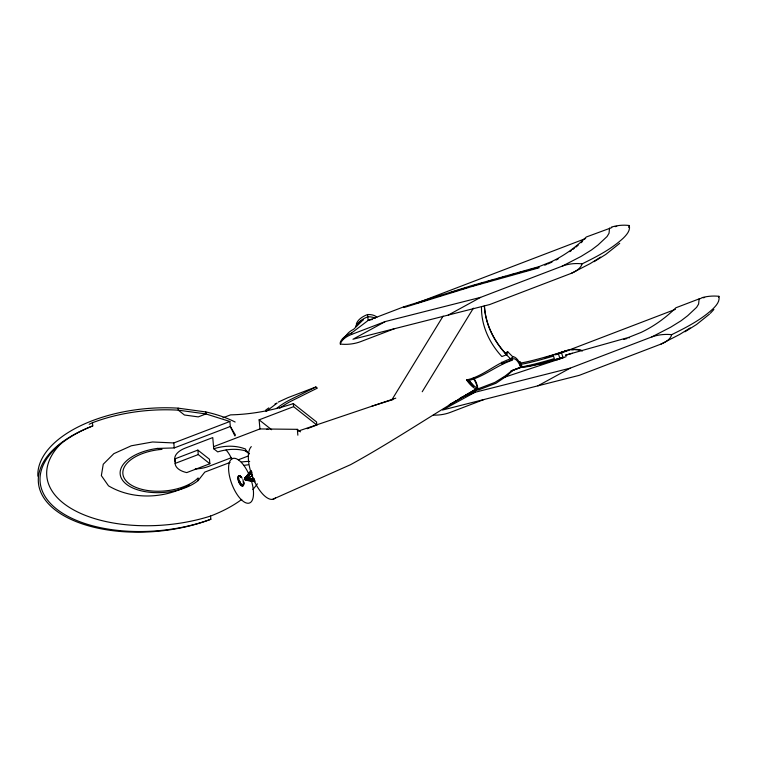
<?xml version="1.0" encoding="UTF-8"?>
<svg xmlns="http://www.w3.org/2000/svg" width="757" height="757" viewBox="0 0 757 757"><rect width="100%" height="100%" fill="white"/><g stroke="black" fill="none" stroke-linecap="round" stroke-linejoin="round"><path stroke-width="1.14" d="M198.097 480.619L198.116 477.922A40.216 20.836 -5.1 0 1 128.681 483.297A40.216 20.836 -5.1 0 1 161.989 449.365L157.371 448.437A42.941 22.246 -5.1 0 0 126.362 484.177A42.941 22.246 -5.1 0 0 198.097 480.619L204.806 472.094L230.1 462.423M481.49 307.285A83.573 68.849 20 0 0 501.863 356.556L506.717 354.692L507.758 351.825L512.792 356.784A11.97 4.921 69.1 0 1 518.999 361.685L521.601 367.211L511.741 370.807L505.127 376.03L494.879 382.408L477.885 388.909A9.86 4.05 69.1 0 0 473.371 377.79M501.777 363.625L511.685 359.84L512.792 356.784L510.852 358.723C495.125 363.852 483.051 376.38 466.558 379.957L468.668 382.758A28.889 11.866 69.1 0 0 477.09 389.41L478.973 389.77L495.967 383.269L506.14 376.399L512.603 370.656M391.937 399.705L443.1 316.123M422.226 391.748L473.399 308.156M342.826 339.022L346.64 334.868A24.006 12.434 -5.1 0 1 353.718 329.229L363.256 319.728A24.006 12.434 -5.1 0 0 355.62 326.267M250.851 470.873L244.672 478.396L251.333 471.734M251.248 470.599L244.842 478.235L245.353 477.922M710.321 313.341L713.889 309.481M246.12 477.128L250.737 472.368M251.863 471.933L245.098 478.329L245.637 478.027M251.324 472.614L244.634 478.784L251.92 473.087L251.324 472.614L252.753 477.658L254.513 480.468M581.111 242.723L582.559 241.436M248.296 475.775L251.835 472.775M619.718 243.338L605.723 254.456L594.094 261.685M709.451 314.164L696.516 324.526L684.962 331.784M575.916 247.094L578.159 245.249M266.076 411.524L277.062 403.121L275.037 403.897M572.85 249.441L574.336 248.305M394.369 328.737L360.682 341.625A24.006 12.434 -5.1 0 1 340.347 344.066L340.224 342.703A24.006 12.434 -5.1 0 1 351.466 333.071L368.101 320.466L403.85 306.793L471.384 285.72L538.937 266.663L551.474 261.657A105.318 79.021 -51.7 0 0 571.573 249.592L575.386 246.668A105.318 79.021 -51.7 0 0 586.297 236.998L611.751 227.611L611.486 227.091L612.574 226.759A22.71 11.762 -5.1 0 1 629.322 225.52C630.534 230.601 626.597 234.85 623.295 238.143C611.278 249.233 596.611 256.699 582.076 263.881A24.508 12.699 -5.1 0 1 571.355 273.315L489.722 304.541L352.951 339.25L385.275 321.555L480.629 297.359L562.262 266.123L581.045 256.443L591.52 249.952L598.068 244.956L607.057 236.534L609.025 233.288L609.546 228.103M265.754 410.086L268.792 407.891M189.373 484.802C165.395 498.759 132.721 500.273 108.506 485.843L101.353 475.623L103.245 464.221L113.853 453.651L131.311 445.778L152.545 441.984L173.798 442.94L229.873 421.488L230.317 426.484L234.925 435.966M600.613 257.134L590.138 263.635L571.355 273.315M690.195 327.923L679.72 334.424L660.937 344.104L579.304 375.33L442.533 410.029L474.857 392.334L570.21 368.148L651.843 336.912L670.626 327.232L681.101 320.741L687.649 315.735L696.629 307.323L698.597 304.077L699.127 298.892C701.417 298.428 700.84 298.239 702.184 297.596A24.508 12.699 -5.1 0 1 718.904 296.309C720.115 301.39 716.179 305.639 712.876 308.932C700.85 320.022 686.192 327.488 671.648 334.67A22.71 11.762 -5.1 0 1 660.937 344.104M450.093 404.295L452.09 403.121M454.086 401.948L456.093 400.775M459.092 399.015L476.096 389.032C433.808 413.615 393.413 441.18 350.529 464.703L272.728 499.317M521.601 367.211L520.74 367.363A9.86 4.05 69.1 0 0 511.874 360.36C496.365 365.565 483.789 376.929 467.646 380.818L466.558 379.957M449.185 404.929L477.09 389.41L465.479 395.201M448.305 315.054L480.629 297.359M537.886 385.843L570.21 368.148M243.129 480.629L242.893 479.55M278.235 402.109L287.991 397.643L315.896 386.978L317.344 388.123L291.511 400.955A64.865 48.666 -51.7 0 0 279.73 408.269M315.896 386.978L290.063 399.81A64.865 48.666 -51.7 0 0 276.419 408.572M460.161 398.173L478.046 389.656M547.85 263.938L548.73 263.54M549.544 263.181L552.004 262.073M252.545 475.888L244.748 479.285L252.545 475.888L252.138 474.45M544.709 265.196L546.8 264.354M585.681 238.512L416.738 303.141L426.891 299.961M340.347 344.066A24.006 12.434 -5.1 0 1 351.589 334.433L385.275 321.555M223.003 417.769L230.573 414.864A251.684 188.834 -51.7 0 0 293.328 403.604L316.558 421.961L316.833 425.018L307.134 428.727M157.371 448.437L174.242 447.936L230.317 426.484L235.474 435.095M213.569 446.668L259.935 428.935L259.121 419.842L293.593 406.66L316.833 425.018M174.735 458.941L197.861 450.093L209.471 459.272L209.869 463.748L186.752 472.595A22.398 11.601 -5.1 0 1 175.132 463.416L174.735 458.941A22.398 11.601 -5.1 0 1 185.437 448.03L212.755 437.584L213.748 448.769L217.713 451.901A64.648 48.505 -51.7 0 1 247.236 451.38M175.132 463.416L198.258 454.569L209.869 463.748M504.843 352.942L507.758 351.825M231.614 457.616L208.677 466.388A22.398 11.601 -5.1 0 1 195.249 468.924M238.351 459.783L248.287 455.988M510.966 370.892L520.863 367.098A89.023 6.539 -19 0 0 566.17 356.679M699.127 298.892L675.869 307.787A105.318 79.021 -51.7 0 1 664.968 317.457L661.145 320.381A105.318 79.021 -51.7 0 1 641.056 332.437L628.509 337.452L565.47 355.175M511.741 370.807L520.74 367.363M555.572 354.853L567.428 350.311A33.781 25.341 -51.7 0 1 581.906 350.5L582.426 350.907A33.781 25.341 -51.7 0 0 580.203 350.283M560.521 353.301L675.358 309.367M461.817 397.321L474.857 392.334M483.95 399.526L450.264 412.404A24.006 12.434 -5.1 0 1 433.326 415.11M521.582 362.887A83.573 6.141 -19 0 0 558.174 353.273L567.428 350.311L567.949 350.728M547.037 362.13A83.573 6.141 -19 0 0 559.915 358.345L562.981 357.257L561.23 352.185M395.797 398.154L297.993 431.168M545.068 357.777L566.312 350.746A258.336 234.765 80.2 0 0 564.495 351.447M503.348 377.611L563.71 357.635M371.848 406.206L392.968 399.592M438.142 296.422L441.52 295.372M450.529 292.59L459.537 289.855M460.663 289.505L466.284 287.821M473.04 285.805L476.418 284.812M478.67 284.149L482.048 283.156M565.574 355.26L572.33 353.273M486.552 281.841L492.182 280.213M496.687 278.917L500.065 277.961M502.317 277.317L505.695 276.362M510.199 275.103L513.577 274.157M518.081 272.899L521.45 271.971M523.702 271.356L527.08 270.429M529.332 269.814L538.341 267.391M623.513 339.467L626.891 338.559M246.28 479.891L245.684 480.014L254.882 480.676M175.264 461.751L175.047 459.348M248.637 479.143L250.964 478.821M249.214 479.276L253.879 478.803M259.935 428.935L297.34 429.333L300.51 431.84M247.425 479.9L254.324 479.976M254.314 480.383L245.259 480.089L254.333 481.263M254.683 480.78L245.514 480.184L255.081 481.707M37.85 476.162A113.843 58.98 -5.1 0 1 178.132 408.155L205.772 411.931A113.843 58.98 -5.1 0 1 235.143 422.028M473.617 386.108L468.063 380.686M229.873 421.488L205.951 413.937L178.311 410.171A113.843 58.98 -5.1 0 0 92.458 422.728A114.354 59.235 -5.1 0 0 89.156 424.28M628.509 337.452L629.143 337.944M477.885 388.909L478.973 389.77M259.121 419.842L271.631 429.73M213.748 448.769A64.648 48.505 -51.7 0 1 245.647 449.109L245.807 450.926L248.977 453.434M245.807 450.926L249.327 453.973M473.56 385.938L468.242 380.052L472.68 384.953M472.254 384.594L468.309 380.184M468.403 380.894L471.214 384.083M468.697 380.979L472.425 385.341M510.852 358.723L511.874 360.36M501.853 362.158L502.875 363.805M558.174 353.273L559.915 358.345M520.863 367.098L518.999 361.685L520.352 361.78L522.103 366.852A89.023 6.539 -19 0 0 562.981 357.257M538.937 266.663L539.031 267.798L471.469 286.648L403.916 307.56L403.85 306.793M376.882 317.334A10.532 5.45 -5.1 0 0 367.571 314.524L368.101 320.466A8.762 4.542 -5.1 0 1 372.435 319.52M351.466 333.071L351.589 334.433M297.34 429.333L297.861 435.18M293.328 403.604L293.593 406.66M205.772 411.931L205.951 413.937L198.239 416.889L184.424 414.997L178.311 410.171L178.132 408.155M241.767 499.393A113.843 58.98 -5.1 0 1 210.569 516.056L210.853 519.255A113.843 58.98 -5.1 0 1 54.854 509.679A113.843 58.98 -5.1 0 1 92.751 425.926L92.458 422.728M197.861 450.093L198.258 454.569M173.798 442.94L174.242 447.936M243.593 481.745A5.46 2.243 69.1 0 1 241.625 485.625A5.46 2.243 69.1 0 1 238.105 478.159A5.46 2.243 69.1 0 1 241.294 476.872M243.423 481.849A5.554 2.28 69.1 0 1 241.417 485.786A5.554 2.28 69.1 0 1 237.84 478.187A5.554 2.28 69.1 0 1 241.086 476.891M242.212 485.057A4.674 1.921 69.1 0 1 238.815 477.828M239.278 476.541A4.674 1.921 69.1 0 1 242.145 478.225M243.499 481.528A4.674 1.921 69.1 0 1 242.77 485.114M242.155 484.783A4.381 1.798 69.1 0 1 240.981 483.855M239.874 482.077A4.381 1.798 69.1 0 1 239.449 481.026M240.915 476.976A4.381 1.798 69.1 0 1 241.511 477.572M243.357 481.48A4.381 1.798 69.1 0 1 243.385 484.13M242.155 484.575A4.173 1.713 69.1 0 1 241.606 484.253M239.988 482.001A4.173 1.713 69.1 0 1 239.572 480.988M240.423 476.815A4.173 1.713 69.1 0 1 240.972 477.137M243.3 481.424A4.173 1.713 69.1 0 1 243.328 483.95M250.832 479.096A23.779 9.765 69.1 0 1 243.924 501.815A23.779 9.765 69.1 0 1 228.841 464.694A23.779 9.765 69.1 0 1 248.495 473.352M275.463 497.869A28.719 11.8 69.1 0 1 254.39 481.225A28.719 11.8 69.1 0 1 251.305 446.621M468.223 379.484A8.734 3.586 69.1 0 0 468.242 381.291L477.298 388.445A8.734 3.586 69.1 0 0 473.295 378.604M243.536 465.489A64.648 48.505 -51.7 0 1 248.182 464.817M241.436 462.035A64.648 48.505 -51.7 0 1 249.687 461.429M558.164 354.049A258.336 234.765 80.2 0 1 560.871 352.913M561.77 352.544A258.336 234.765 80.2 0 1 563.587 351.806M559.858 358.913A438.331 398.343 80.2 0 1 557.067 359.783M545.191 362.65A83.573 6.141 -19 0 1 540.763 363.862M520.362 364.439A83.573 6.141 -19 0 0 553.481 356.083L554.351 358.619A83.573 6.141 -19 0 1 522.888 366.691M651.843 336.912A24.508 12.699 -5.1 0 1 671.648 334.67M718.904 296.309A22.71 11.762 -5.1 0 1 718.648 297.208M571.753 349.971A33.781 25.341 -51.7 0 1 574.241 349.762M575.471 349.743A33.781 25.341 -51.7 0 1 579.048 350.065M702.979 297.794A24.508 12.699 -5.1 0 1 704.653 297.51M357.276 324.611A24.006 12.434 -5.1 0 1 367.77 316.823A10.532 5.45 -5.1 0 1 375.302 318.224M356.32 324.157A24.006 12.434 -5.1 0 1 367.571 314.524M562.262 266.123A22.71 11.762 -5.1 0 1 582.076 263.881M629.322 225.52A24.508 12.699 -5.1 0 1 628.584 227.308M571.327 250.576A105.318 79.021 -51.7 0 1 569.775 251.693M558.174 258.922A105.318 79.021 -51.7 0 1 556.13 260.02M615.053 226.636A22.71 11.762 -5.1 0 1 616.747 226.409M511.685 359.84A89.023 73.334 20 0 1 484.357 305.847M506.717 354.692A89.023 73.334 20 0 1 484.433 305.658M257.38 483.837A113.843 58.98 -5.1 0 1 252.847 489.448M210.569 516.056A114.354 59.235 -5.1 0 1 77.82 512.082A114.354 59.235 -5.1 0 1 61.147 443.394M210.853 519.255A113.862 58.989 -5.1 0 1 56.576 509.016A113.862 58.989 -5.1 0 1 92.751 425.926M226.088 450.037A17.051 7.002 69.1 0 1 231.765 459.13M266.663 429.314A17.051 7.002 69.1 0 1 267.959 429.351M253.813 478.575L253.586 479.19L244.975 479.758L253.813 478.575"/></g></svg>
